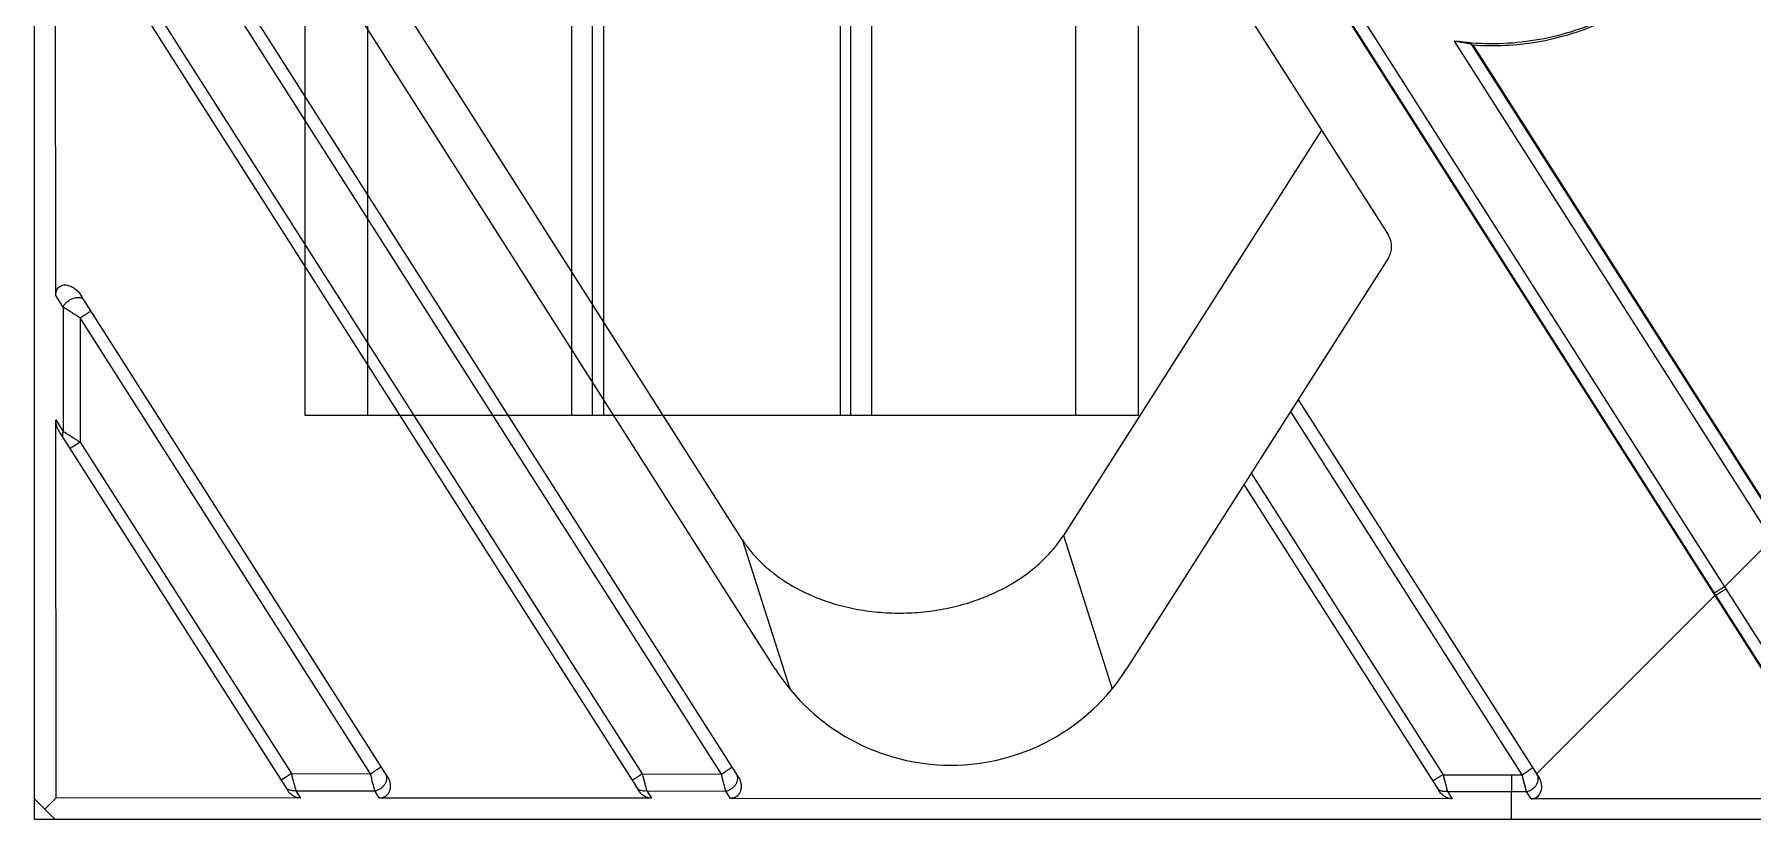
# Model space of a CAD drawing. Header units: millimetres. Extents: x 3299 to 14264, y 1863 to 5555.
# Drawn here: x 9573.87 to 9615.12, y 3113.8 to 3132.64 of the extents above; entities that cross this region are included whole.
import ezdxf

# ---------------------------------------------------------------- set-up
doc = ezdxf.new("R2010")
doc.units = ezdxf.units.MM
doc.layers.add('02___PRT_ALL_AXES', color=7, linetype='Continuous')

# ---------------------------------------------------------------- blocks, each defined once
blk = doc.blocks.new('ryfhgjmb')
at = {"color": 30, "linetype": 'Continuous', "true_color": 0xf26722}
for p, q in [((6005.128, 3322.431), (6005.128, 3342.431)), ((6005.128, 3342.431), (7001.628, 3342.431)), ((6005.128, 3340.931), (7001.628, 3340.931)), ((6005.128, 3323.931), (7001.628, 3323.931)), ((6005.128, 3322.431), (7001.628, 3322.431))]:
    blk.add_line(p, q, dxfattribs=at)
at = {"layer": '02___PRT_ALL_AXES', "color": 30, "linetype": 'Continuous', "true_color": 0xf26722}
for p, q in [((6005.128, 3336.031), (6018.77, 3336.031)), ((6005.128, 3335.531), (6018.385, 3335.531)), ((6018.218, 3335.271), (6005.128, 3335.271)), ((6018.218, 3329.592), (6005.128, 3329.592)), ((6005.128, 3329.331), (6018.385, 3329.331)), ((6005.128, 3328.831), (6018.77, 3328.831))]:
    blk.add_line(p, q, dxfattribs=at)
blk = doc.blocks.new('ryfh')
at = {"rotation": 90}
blk.add_blockref('ryfhgjmb', (11616.058, -2205.714), dxfattribs=at)
blk = doc.blocks.new('1111')
at = {"color": 7, "linetype": 'Continuous'}
for p, q in [((16002.781, 6714.134), (16002.781, 7051.634)), ((16015.124, 6759.792), (16035.281, 6728.153)), ((16020.564, 6717.753), (16005.058, 6742.092)), ((16019.674, 6715.172), (16003.908, 6739.919)), ((16019.272, 6715.228), (16003.867, 6739.403)), ((16019.773, 6720.856), (16007.966, 6739.39)), ((16003.294, 6726.708), (16003.288, 6736.954)), ((16003.389, 6736.64), (16017.278, 6714.839)), ((16003.87, 6736.421), (16017.373, 6715.229)), ((16033.859, 6734.038), (16046.107, 6714.812)), ((16033.874, 6734.052), (16043.133, 6719.518)), ((16034.453, 6733.682), (16043.349, 6719.72)), ((16034.453, 6733.682), (16038.731, 6726.969)), ((16036.859, 6732.814), (16044.445, 6720.908)), ((16037.27, 6732.743), (16044.698, 6721.083)), ((16037.306, 6732.721), (16048.505, 6715.143)), ((16033.674, 6730.676), (16027.479, 6720.952)), ((16035.281, 6727.615), (16028.998, 6717.753)), ((16038.731, 6726.969), (16043.349, 6719.72)), ((16003.47, 6726.431), (16003.294, 6726.708)), ((16003.47, 6726.431), (16003.472, 6723.45)), ((16011.252, 6715.177), (16003.915, 6726.695)), ((16010.848, 6715.235), (16003.879, 6726.172)), ((16003.879, 6726.172), (16003.881, 6723.19)), ((16038.492, 6715.211), (16032.935, 6723.932)), ((16038.889, 6715.161), (16033.118, 6724.22)), ((16003.296, 6723.727), (16003.472, 6723.45)), ((16003.301, 6714.654), (16003.296, 6723.727)), ((16003.396, 6723.414), (16008.856, 6714.843)), ((16003.881, 6723.19), (16003.638, 6723.035)), ((16003.881, 6723.19), (16008.95, 6715.237)), ((16031.986, 6722.443), (16036.594, 6715.212)), ((16031.814, 6722.173), (16036.492, 6714.829)), ((16019.773, 6720.856), (16020.916, 6717.268)), ((16027.479, 6720.952), (16028.651, 6717.273)), ((16043.349, 6719.72), (16044.481, 6720.852)), ((16043.349, 6719.72), (16046.222, 6715.211)), ((16038.841, 6715.237), (16043.114, 6719.51)), ((16043.114, 6719.51), (16043.133, 6719.518)), ((16043.133, 6719.518), (16045.971, 6715.064)), ((16008.95, 6715.237), (16010.848, 6715.235)), ((16017.373, 6715.229), (16019.272, 6715.228)), ((16036.594, 6715.212), (16036.697, 6714.809)), ((16036.594, 6715.212), (16038.237, 6715.211)), ((16036.594, 6715.212), (16036.614, 6715.131)), ((16038.237, 6715.211), (16038.237, 6714.808)), ((16038.237, 6715.211), (16038.492, 6715.211)), ((16038.237, 6715.211), (16038.237, 6715.114)), ((16038.595, 6714.808), (16038.492, 6715.211)), ((16038.514, 6715.124), (16038.492, 6715.211)), ((16009.057, 6714.827), (16009.17, 6714.65)), ((16009.057, 6714.827), (16010.955, 6714.826)), ((16011.067, 6714.649), (16010.955, 6714.826)), ((16017.479, 6714.822), (16017.592, 6714.645)), ((16017.479, 6714.822), (16019.377, 6714.82)), ((16019.49, 6714.644), (16019.377, 6714.82)), ((16036.614, 6715.131), (16036.633, 6715.057)), ((16036.633, 6715.057), (16036.651, 6714.988)), ((16036.651, 6714.988), (16036.668, 6714.921)), ((16036.668, 6714.921), (16036.684, 6714.86)), ((16036.684, 6714.86), (16036.697, 6714.809)), ((16036.697, 6714.809), (16036.808, 6714.634)), ((16036.697, 6714.809), (16038.237, 6714.808)), ((16038.237, 6715.114), (16038.237, 6715.023)), ((16038.237, 6715.023), (16038.237, 6714.939)), ((16038.237, 6714.939), (16038.237, 6714.866)), ((16038.237, 6714.866), (16038.237, 6714.808)), ((16038.237, 6714.134), (16038.237, 6714.808)), ((16038.237, 6714.808), (16038.595, 6714.808)), ((16038.535, 6715.043), (16038.514, 6715.124)), ((16038.569, 6714.909), (16038.535, 6715.043)), ((16038.583, 6714.855), (16038.569, 6714.909)), ((16038.595, 6714.808), (16038.583, 6714.855)), ((16038.706, 6714.633), (16038.595, 6714.808)), ((16002.781, 6714.634), (16003.281, 6714.134)), ((16003.301, 6714.654), (16003.031, 6714.384)), ((16009.17, 6714.65), (16003.301, 6714.654)), ((16017.592, 6714.645), (16011.067, 6714.649)), ((16036.808, 6714.634), (16019.49, 6714.644)), ((16046.398, 6714.633), (16038.706, 6714.633)), ((16602.781, 6714.134), (16002.781, 6714.134))]:
    blk.add_line(p, q, dxfattribs=at)
for centre, radius, start, end in [((16044.69, 6745.046), 14.367, 238.9037, 239.073), ((16034.859, 6727.884), 0.5, 327.5, 32.5), ((16024.781, 6720.439), 5, 212.5, 327.5)]:
    blk.add_arc(centre, radius, start, end, dxfattribs=at)
blk.add_ellipse((16038.639, 6714.995), major_axis=(-0.194, 0.328), ratio=0.787311, start_param=-3.577963, end_param=-1.529569, dxfattribs=at)
for points, knots in [([(16042.942, 6735.397), (16042.773, 6735.162), (16042.403, 6734.715), (16041.762, 6734.127), (16041.046, 6733.631), (16040.27, 6733.236), (16039.447, 6732.952), (16038.594, 6732.781), (16037.724, 6732.728), (16037.145, 6732.773), (16036.859, 6732.814)], [0, 0, 0, 0, 0.12496, 0.249928, 0.37491, 0.499906, 0.624914, 0.749934, 0.874962, 1, 1, 1, 1]), ([(16037.306, 6732.721), (16037.564, 6732.702), (16038.083, 6732.696), (16038.856, 6732.78), (16039.614, 6732.958), (16040.345, 6733.225), (16041.038, 6733.579), (16041.682, 6734.014), (16042.27, 6734.524), (16042.618, 6734.909), (16042.779, 6735.111)], [0, 0, 0, 0, 0.125036, 0.25006, 0.375079, 0.500086, 0.625081, 0.750066, 0.875036, 1, 1, 1, 1]), ([(16036.859, 6732.814), (16036.881, 6732.811), (16036.926, 6732.804), (16036.991, 6732.795), (16037.054, 6732.785), (16037.114, 6732.776), (16037.16, 6732.769), (16037.193, 6732.763), (16037.214, 6732.759), (16037.233, 6732.755), (16037.249, 6732.751), (16037.259, 6732.748), (16037.266, 6732.745), (16037.268, 6732.744), (16037.27, 6732.743)], [0, 0, 0, 0, 0.162353, 0.322194, 0.476364, 0.621369, 0.752677, 0.811438, 0.86447, 0.910827, 0.949499, 0.97949, 0.990967, 1, 1, 1, 1]), ([(16003.294, 6726.708), (16003.294, 6726.726), (16003.296, 6726.763), (16003.309, 6726.817), (16003.332, 6726.868), (16003.366, 6726.911), (16003.412, 6726.944), (16003.464, 6726.962), (16003.52, 6726.966), (16003.593, 6726.957), (16003.662, 6726.93), (16003.725, 6726.893), (16003.785, 6726.849), (16003.851, 6726.785), (16003.895, 6726.726), (16003.915, 6726.695)], [0, 0, 0, 0, 0.062552, 0.125092, 0.187594, 0.250054, 0.312487, 0.374934, 0.437422, 0.499942, 0.624747, 0.68731, 0.749876, 0.874918, 1, 1, 1, 1]), ([(16003.47, 6726.431), (16003.481, 6726.455), (16003.51, 6726.502), (16003.569, 6726.563), (16003.641, 6726.613), (16003.708, 6726.643), (16003.763, 6726.657), (16003.814, 6726.665), (16003.864, 6726.663), (16003.908, 6726.651), (16003.937, 6726.637), (16003.961, 6726.618), (16003.973, 6726.603), (16003.978, 6726.595)], [0, 0, 0, 0, 0.12692, 0.265046, 0.408283, 0.54943, 0.617147, 0.681936, 0.800611, 0.854541, 0.905158, 0.953281, 1, 1, 1, 1]), ([(16003.879, 6726.172), (16003.84, 6726.196), (16003.782, 6726.233), (16003.707, 6726.28), (16003.653, 6726.315), (16003.601, 6726.347), (16003.553, 6726.378), (16003.51, 6726.405), (16003.483, 6726.423), (16003.47, 6726.431)], [0, 0, 0, 0, 0.284281, 0.422319, 0.555506, 0.682033, 0.799865, 0.906677, 1, 1, 1, 1]), ([(16003.879, 6726.172), (16003.896, 6726.183), (16003.929, 6726.204), (16003.97, 6726.23), (16004.001, 6726.25), (16004.024, 6726.264), (16004.044, 6726.277), (16004.063, 6726.289), (16004.081, 6726.3), (16004.096, 6726.31), (16004.108, 6726.317), (16004.116, 6726.322), (16004.121, 6726.326), (16004.126, 6726.329), (16004.13, 6726.331), (16004.133, 6726.333), (16004.136, 6726.335), (16004.138, 6726.336), (16004.139, 6726.336), (16004.14, 6726.337), (16004.14, 6726.337), (16004.141, 6726.338), (16004.141, 6726.338), (16004.142, 6726.338), (16004.142, 6726.338), (16004.142, 6726.338)], [0, 0, 0, 0, 0.193072, 0.379851, 0.468466, 0.552728, 0.631782, 0.70481, 0.771095, 0.82995, 0.880802, 0.903059, 0.923122, 0.940945, 0.956489, 0.969711, 0.980571, 0.985107, 0.989043, 0.992379, 0.995113, 0.997243, 0.998767, 0.999685, 1, 1, 1, 1]), ([(16003.396, 6723.414), (16003.381, 6723.437), (16003.354, 6723.486), (16003.322, 6723.563), (16003.301, 6723.644), (16003.296, 6723.7), (16003.296, 6723.727)], [0, 0, 0, 0, 0.250061, 0.500124, 0.750098, 1, 1, 1, 1]), ([(16003.472, 6723.45), (16003.466, 6723.436), (16003.457, 6723.408), (16003.452, 6723.366), (16003.457, 6723.326), (16003.467, 6723.302), (16003.474, 6723.292)], [0, 0, 0, 0, 0.279415, 0.535853, 0.773357, 1, 1, 1, 1]), ([(16003.472, 6723.45), (16003.488, 6723.44), (16003.521, 6723.419), (16003.554, 6723.397), (16003.572, 6723.386)], [0, 0, 0, 0, 0.462253, 1, 1, 1, 1]), ([(16003.572, 6723.386), (16003.621, 6723.355), (16003.697, 6723.307), (16003.8, 6723.242), (16003.854, 6723.208), (16003.881, 6723.19)], [0, 0, 0, 0, 0.476069, 0.735074, 1, 1, 1, 1]), ([(16019.773, 6720.856), (16019.822, 6720.778), (16019.929, 6720.627), (16020.11, 6720.416), (16020.307, 6720.222), (16020.59, 6719.984), (16020.976, 6719.727), (16021.474, 6719.482), (16021.997, 6719.297), (16022.537, 6719.17), (16023.088, 6719.099), (16023.642, 6719.081), (16024.196, 6719.117), (16024.743, 6719.207), (16025.279, 6719.351), (16025.797, 6719.551), (16026.289, 6719.808), (16026.669, 6720.072), (16026.949, 6720.314), (16027.144, 6720.511), (16027.323, 6720.723), (16027.429, 6720.874), (16027.479, 6720.952)], [0, 0, 0, 0, 0.031255, 0.062514, 0.093771, 0.125031, 0.187511, 0.25, 0.312495, 0.374993, 0.437494, 0.499995, 0.562497, 0.624998, 0.687497, 0.749994, 0.812485, 0.874969, 0.906228, 0.937485, 0.968745, 1, 1, 1, 1]), ([(16043.349, 6719.72), (16043.334, 6719.711), (16043.304, 6719.692), (16043.26, 6719.665), (16043.219, 6719.64), (16043.188, 6719.621), (16043.165, 6719.608), (16043.15, 6719.599), (16043.137, 6719.592), (16043.125, 6719.586), (16043.115, 6719.581), (16043.108, 6719.577), (16043.103, 6719.575), (16043.099, 6719.574), (16043.098, 6719.574), (16043.098, 6719.574)], [0, 0, 0, 0, 0.185904, 0.364799, 0.530709, 0.678219, 0.743524, 0.802455, 0.854544, 0.899355, 0.936537, 0.96581, 0.98697, 0.994492, 1, 1, 1, 1]), ([(16043.385, 6719.664), (16043.37, 6719.655), (16043.34, 6719.636), (16043.296, 6719.609), (16043.255, 6719.584), (16043.223, 6719.565), (16043.2, 6719.552), (16043.185, 6719.543), (16043.172, 6719.536), (16043.161, 6719.53), (16043.151, 6719.525), (16043.143, 6719.521), (16043.138, 6719.519), (16043.135, 6719.518), (16043.134, 6719.518), (16043.133, 6719.518)], [0, 0, 0, 0, 0.185904, 0.364799, 0.530709, 0.67822, 0.743524, 0.802455, 0.854544, 0.899355, 0.936537, 0.96581, 0.98697, 0.994492, 1, 1, 1, 1]), ([(16008.95, 6715.237), (16008.933, 6715.226), (16008.902, 6715.206), (16008.863, 6715.182), (16008.834, 6715.163), (16008.813, 6715.151), (16008.794, 6715.139), (16008.776, 6715.127), (16008.76, 6715.118), (16008.746, 6715.109), (16008.733, 6715.101), (16008.724, 6715.096), (16008.718, 6715.092), (16008.714, 6715.09), (16008.711, 6715.088), (16008.708, 6715.087), (16008.706, 6715.085), (16008.705, 6715.085), (16008.704, 6715.084), (16008.703, 6715.084), (16008.703, 6715.084), (16008.703, 6715.084), (16008.703, 6715.084)], [0, 0, 0, 0, 0.196747, 0.385025, 0.473758, 0.557816, 0.636419, 0.708823, 0.774377, 0.832462, 0.88256, 0.924197, 0.94172, 0.956996, 0.969989, 0.980663, 0.988996, 0.99498, 0.997091, 0.998616, 0.999566, 1, 1, 1, 1]), ([(16008.95, 6715.237), (16008.969, 6715.159), (16009.005, 6715.022), (16009.041, 6714.886), (16009.057, 6714.827)], [0, 0, 0, 0, 0.567971, 1, 1, 1, 1]), ([(16010.848, 6715.235), (16010.865, 6715.246), (16010.898, 6715.267), (16010.939, 6715.293), (16010.97, 6715.313), (16010.992, 6715.327), (16011.012, 6715.341), (16011.031, 6715.353), (16011.048, 6715.364), (16011.063, 6715.374), (16011.076, 6715.383), (16011.086, 6715.39), (16011.092, 6715.394), (16011.096, 6715.397), (16011.099, 6715.399), (16011.102, 6715.401), (16011.104, 6715.403), (16011.106, 6715.404), (16011.106, 6715.404), (16011.107, 6715.405), (16011.107, 6715.405), (16011.107, 6715.405), (16011.107, 6715.405)], [0, 0, 0, 0, 0.193195, 0.379978, 0.468561, 0.552777, 0.631773, 0.704739, 0.770959, 0.829753, 0.880552, 0.92283, 0.94064, 0.956174, 0.969393, 0.980257, 0.988743, 0.994842, 0.996996, 0.998556, 0.999535, 1, 1, 1, 1]), ([(16010.955, 6714.826), (16010.939, 6714.885), (16010.903, 6715.021), (16010.868, 6715.157), (16010.848, 6715.235)], [0, 0, 0, 0, 0.431744, 1, 1, 1, 1]), ([(16010.955, 6714.826), (16010.98, 6714.83), (16011.029, 6714.844), (16011.096, 6714.88), (16011.155, 6714.929), (16011.201, 6714.988), (16011.232, 6715.053), (16011.243, 6715.109), (16011.242, 6715.153), (16011.237, 6715.185), (16011.226, 6715.214), (16011.217, 6715.233), (16011.211, 6715.241)], [0, 0, 0, 0, 0.132354, 0.267419, 0.402125, 0.533437, 0.659015, 0.777791, 0.834904, 0.890718, 0.945625, 1, 1, 1, 1]), ([(16017.373, 6715.229), (16017.357, 6715.219), (16017.326, 6715.199), (16017.287, 6715.175), (16017.257, 6715.156), (16017.236, 6715.143), (16017.217, 6715.131), (16017.199, 6715.121), (16017.183, 6715.111), (16017.168, 6715.102), (16017.156, 6715.095), (16017.147, 6715.089), (16017.14, 6715.086), (16017.137, 6715.084), (16017.133, 6715.082), (16017.13, 6715.081), (16017.128, 6715.079), (16017.127, 6715.079), (16017.126, 6715.078), (16017.125, 6715.078), (16017.125, 6715.078)], [0, 0, 0, 0, 0.196538, 0.384669, 0.473349, 0.557368, 0.635942, 0.708328, 0.773874, 0.83196, 0.882068, 0.923726, 0.941263, 0.956558, 0.969573, 0.980277, 0.988649, 0.994689, 0.998416, 1, 1, 1, 1]), ([(16017.373, 6715.229), (16017.393, 6715.152), (16017.428, 6715.016), (16017.464, 6714.88), (16017.479, 6714.822)], [0, 0, 0, 0, 0.568864, 1, 1, 1, 1]), ([(16019.272, 6715.228), (16019.288, 6715.238), (16019.321, 6715.259), (16019.362, 6715.286), (16019.393, 6715.306), (16019.415, 6715.32), (16019.435, 6715.334), (16019.454, 6715.346), (16019.471, 6715.357), (16019.486, 6715.368), (16019.499, 6715.377), (16019.508, 6715.383), (16019.515, 6715.388), (16019.518, 6715.391), (16019.522, 6715.393), (16019.524, 6715.395), (16019.526, 6715.397), (16019.528, 6715.398), (16019.529, 6715.399), (16019.529, 6715.399), (16019.529, 6715.4)], [0, 0, 0, 0, 0.193181, 0.379898, 0.468435, 0.5526, 0.631545, 0.704459, 0.770633, 0.829388, 0.880157, 0.92242, 0.940229, 0.955767, 0.968997, 0.979882, 0.9884, 0.994551, 0.998356, 1, 1, 1, 1]), ([(16019.377, 6714.82), (16019.362, 6714.879), (16019.326, 6715.014), (16019.291, 6715.15), (16019.272, 6715.228)], [0, 0, 0, 0, 0.43085, 1, 1, 1, 1]), ([(16019.377, 6714.82), (16019.402, 6714.824), (16019.451, 6714.839), (16019.519, 6714.875), (16019.577, 6714.924), (16019.623, 6714.982), (16019.654, 6715.047), (16019.665, 6715.104), (16019.664, 6715.148), (16019.658, 6715.18), (16019.648, 6715.209), (16019.638, 6715.228), (16019.633, 6715.237)], [0, 0, 0, 0, 0.132249, 0.267144, 0.401673, 0.532854, 0.6584, 0.777273, 0.834477, 0.89042, 0.945481, 1, 1, 1, 1]), ([(16036.594, 6715.212), (16036.578, 6715.202), (16036.546, 6715.182), (16036.5, 6715.154), (16036.463, 6715.131), (16036.436, 6715.115), (16036.418, 6715.105), (16036.401, 6715.095), (16036.387, 6715.087), (16036.374, 6715.08), (16036.363, 6715.074), (16036.354, 6715.07), (16036.348, 6715.067), (16036.344, 6715.066), (16036.342, 6715.065), (16036.341, 6715.065), (16036.341, 6715.066)], [0, 0, 0, 0, 0.19588, 0.38351, 0.555854, 0.634303, 0.706598, 0.772087, 0.83015, 0.880273, 0.921988, 0.954932, 0.978845, 0.993615, 0.997696, 1, 1, 1, 1]), ([(16038.492, 6715.211), (16038.509, 6715.222), (16038.542, 6715.243), (16038.589, 6715.274), (16038.627, 6715.299), (16038.654, 6715.317), (16038.673, 6715.33), (16038.689, 6715.342), (16038.704, 6715.352), (16038.717, 6715.362), (16038.727, 6715.37), (16038.735, 6715.376), (16038.741, 6715.381), (16038.744, 6715.384), (16038.745, 6715.386), (16038.745, 6715.387), (16038.745, 6715.387)], [0, 0, 0, 0, 0.192981, 0.379386, 0.55173, 0.630498, 0.703247, 0.769276, 0.827917, 0.878609, 0.920847, 0.954237, 0.978494, 0.99349, 0.997643, 1, 1, 1, 1]), ([(16038.595, 6714.808), (16038.619, 6714.812), (16038.668, 6714.826), (16038.736, 6714.863), (16038.794, 6714.912), (16038.84, 6714.97), (16038.87, 6715.036), (16038.882, 6715.103), (16038.876, 6715.169), (16038.859, 6715.208), (16038.848, 6715.226)], [0, 0, 0, 0, 0.132103, 0.266706, 0.400919, 0.531889, 0.657442, 0.776606, 0.890013, 1, 1, 1, 1]), ([(16009.057, 6714.827), (16009.032, 6714.823), (16008.982, 6714.82), (16008.922, 6714.833), (16008.879, 6714.852), (16008.851, 6714.871), (16008.827, 6714.894), (16008.813, 6714.911), (16008.807, 6714.92)], [0, 0, 0, 0, 0.27038, 0.525506, 0.647826, 0.767078, 0.884175, 1, 1, 1, 1]), ([(16009.17, 6714.65), (16009.154, 6714.65), (16009.122, 6714.653), (16009.075, 6714.665), (16009.031, 6714.683), (16008.975, 6714.714), (16008.913, 6714.766), (16008.874, 6714.816), (16008.856, 6714.843)], [0, 0, 0, 0, 0.12502, 0.250128, 0.375208, 0.500305, 0.750122, 1, 1, 1, 1]), ([(16011.252, 6715.177), (16011.268, 6715.153), (16011.294, 6715.102), (16011.319, 6715.02), (16011.328, 6714.934), (16011.319, 6714.862), (16011.301, 6714.808), (16011.282, 6714.769), (16011.257, 6714.734), (16011.227, 6714.704), (16011.191, 6714.679), (16011.152, 6714.662), (16011.11, 6714.651), (16011.082, 6714.649), (16011.067, 6714.649)], [0, 0, 0, 0, 0.125008, 0.249983, 0.374913, 0.499759, 0.56229, 0.624816, 0.687347, 0.749876, 0.812401, 0.874921, 0.937464, 1, 1, 1, 1]), ([(16017.479, 6714.822), (16017.454, 6714.817), (16017.404, 6714.815), (16017.344, 6714.827), (16017.301, 6714.847), (16017.273, 6714.866), (16017.248, 6714.889), (16017.235, 6714.906), (16017.229, 6714.915)], [0, 0, 0, 0, 0.270002, 0.525029, 0.647399, 0.766758, 0.884005, 1, 1, 1, 1]), ([(16017.592, 6714.645), (16017.576, 6714.645), (16017.544, 6714.648), (16017.497, 6714.66), (16017.452, 6714.678), (16017.397, 6714.71), (16017.335, 6714.761), (16017.295, 6714.812), (16017.278, 6714.839)], [0, 0, 0, 0, 0.125034, 0.250153, 0.375239, 0.500338, 0.750146, 1, 1, 1, 1]), ([(16019.674, 6715.172), (16019.689, 6715.148), (16019.716, 6715.097), (16019.741, 6715.015), (16019.75, 6714.929), (16019.741, 6714.857), (16019.723, 6714.803), (16019.704, 6714.764), (16019.679, 6714.729), (16019.649, 6714.699), (16019.614, 6714.674), (16019.574, 6714.657), (16019.533, 6714.646), (16019.504, 6714.644), (16019.49, 6714.644)], [0, 0, 0, 0, 0.124998, 0.24996, 0.374876, 0.499711, 0.562238, 0.624764, 0.687297, 0.749832, 0.812366, 0.874896, 0.937452, 1, 1, 1, 1]), ([(16036.697, 6714.809), (16036.671, 6714.805), (16036.621, 6714.802), (16036.56, 6714.815), (16036.517, 6714.835), (16036.488, 6714.854), (16036.464, 6714.877), (16036.45, 6714.895), (16036.444, 6714.904)], [0, 0, 0, 0, 0.269154, 0.523955, 0.646441, 0.766041, 0.883622, 1, 1, 1, 1]), ([(16036.808, 6714.634), (16036.792, 6714.634), (16036.76, 6714.637), (16036.713, 6714.649), (16036.668, 6714.667), (16036.612, 6714.699), (16036.549, 6714.751), (16036.509, 6714.802), (16036.492, 6714.829)], [0, 0, 0, 0, 0.125076, 0.250224, 0.375326, 0.500428, 0.750209, 1, 1, 1, 1])]:
    blk.add_open_spline(points, degree=3, knots=knots, dxfattribs=at)
blk = doc.blocks.new('*U162')
blk.add_blockref('1111', (-16308.281, -6888.884))
blk = doc.blocks.new('*U163')
at = {"color": 0, "linetype": 'ByBlock', "lineweight": -2, "transparency": 16777216}
blk.add_blockref('*U162', (0, 0), dxfattribs=at)

msp = doc.modelspace()

# ---------------------------------------------------------------- block references
for name, p in [('*U163', (9879.37292, 3288.5531)), ('ryfh', (1306.74628, -675.91128))]:
    msp.add_blockref(name, p)

doc.saveas('drawing.dxf')
